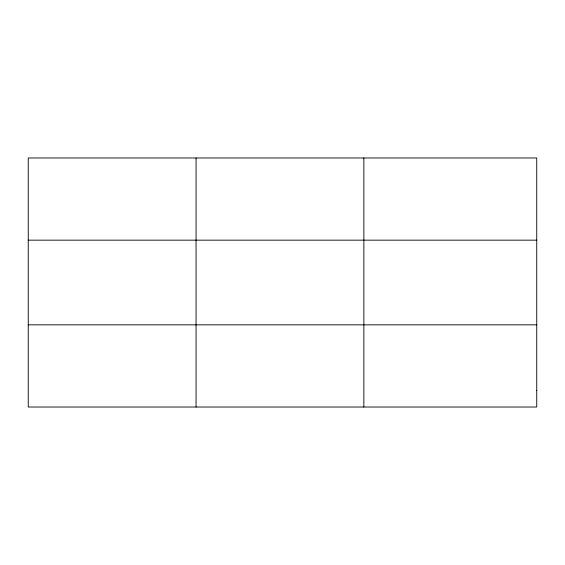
<?xml version="1.0" encoding="UTF-8"?>
<svg xmlns="http://www.w3.org/2000/svg" width="565" height="565" viewBox="0 0 565 565"><rect width="100%" height="100%" fill="white"/><g stroke="black" fill="none" stroke-linecap="round" stroke-linejoin="round"><path stroke-width="0.85" d="M196.055 407.026L196.055 157.974M363.86 407.026L363.86 157.974M28.25 240.16L536.75 240.16M28.25 324.84L536.75 324.84M536.75 390.584L536.75 407.026L28.25 407.026L28.25 157.974L536.75 157.974L536.75 390.584"/></g></svg>
